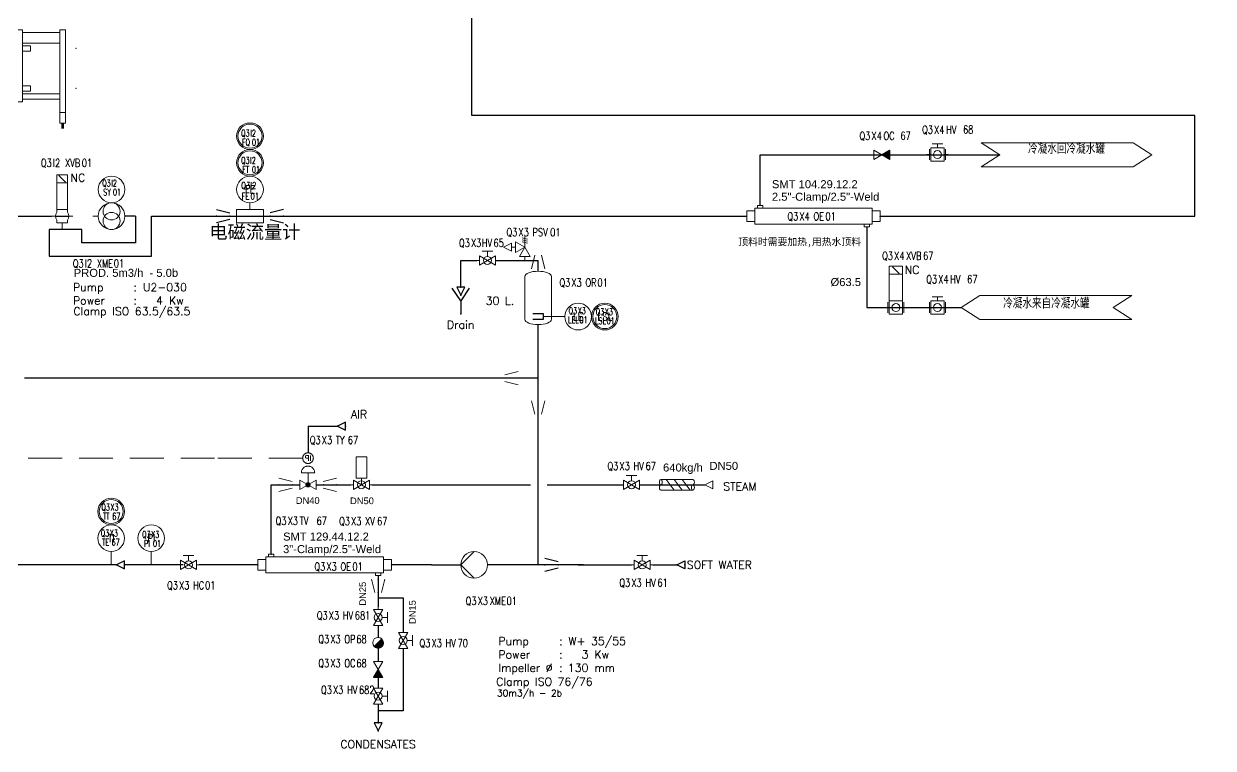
# Model space of a CAD drawing. Header units: inches. Extents: x 14952 to 16573, y 22099 to 23546.
# Drawn here: x 15573.9 to 16019.7, y 22098.9 to 22370.2 of the extents above; entities that cross this region are included whole.
import ezdxf
from ezdxf.enums import TextEntityAlignment as Align

# ---------------------------------------------------------------- set-up
doc = ezdxf.new("R2010")
doc.units = ezdxf.units.IN
doc.header["$MEASUREMENT"] = 0
doc.linetypes.add('ACAD_ISO02W100', pattern=[15, 12, -3])
doc.linetypes.add('DASHED', pattern=[19.05, 12.7, -6.35])
for name, color, linetype, lineweight in [('11 Pipe Air Instrument', 3, 'Continuous', 30), ('19 Pipe Process', 30, 'Continuous', 30), ('31 Equipment', 7, 'Continuous', 9), ('32 Instruments Control Loop', 140, 'DASHED', 9), ('33 Instruments Labels', 7, 'Continuous', 9), ('40 TXT Data', 7, 'Continuous', 9), ('43 TXT Chinese', 7, 'Continuous', 9), ('43 TXT English', 7, 'Continuous', 9), ('Other-material', 7, 'Continuous', 9)]:
    doc.layers.add(name, color=color, linetype=linetype, lineweight=lineweight)
for name, color, linetype in [('13 Pipe Water Hot', 161, 'Continuous'), ('14 Pipe Water Cold', 142, 'Continuous'), ('20 Pipe Steam Industrial', 231, 'Continuous'), ('60 TXT International', 7, 'Continuous'), ('DIAMETRE', 7, 'Continuous'), ('MATERIEL-DIVERS', 7, 'Continuous'), ('POMPES-PROCESS', 7, 'Continuous'), ('REPERES', 7, 'Continuous'), ('techn-data', 7, 'Continuous'), ('TEXTES', 7, 'Continuous'), ('TITRE', 7, 'Continuous'), ('TUYAUTERIE-AIR INSTRUMENT', 3, 'Continuous'), ('TUYAUTERIE-EAU', 5, 'Continuous'), ('TUYAUTERIE-VAPEUR INDUSTRIELLE', 231, 'Continuous'), ('TXT_ENG', 7, 'Continuous'), ('TXT_FR', 7, 'Continuous'), ('VANNES', 7, 'Continuous')]:
    doc.layers.add(name, color=color, linetype=linetype)
doc.layers.get('REPERES').off()
doc.styles.add('ROMANC', font='romanc')
doc.styles.add('ROMANS', font='ROMANS.SHX')
doc.styles.get("Standard").update_dxf_attribs({"font": 'arial.ttf'})
doc.styles.add('USER1', font='TXT.SHX', dxfattribs={"bigfont": 'gbcbig.shx'})

# ---------------------------------------------------------------- blocks, each defined once
blk = doc.blocks.new('FLE23')
at = {"color": 7}
for p, q in [((0, -1.5), (0, 1.5)), ((0, 1.5), (3, 0)), ((3, 0), (0, -1.5))]:
    blk.add_line(p, q, dxfattribs=at)
at = {"layer": 'MATERIEL-DIVERS', "color": 2}
for p in [(0, 0), (3, 0)]:
    blk.add_point(p, dxfattribs=at)
at = {"layer": 'MATERIEL-DIVERS', "color": 7, "extrusion": (-1, 0, 0)}
blk.add_point((0, 0), dxfattribs=at)
at = {"layer": 'MATERIEL-DIVERS', "color": 7, "extrusion": (1, 0, 0)}
blk.add_point((3, 0), dxfattribs=at)
blk = doc.blocks.new('FLE23-A')
at = {"color": 7}
for p, q in [((0, 1.5), (-3, 0)), ((-3, 0), (0, -1.5)), ((0, -1.5), (0, 1.5))]:
    blk.add_line(p, q, dxfattribs=at)
at = {"layer": 'MATERIEL-DIVERS', "color": 7, "extrusion": (-1, 0, 0)}
blk.add_point((-3, 0), dxfattribs=at)
at = {"layer": 'MATERIEL-DIVERS', "color": 2}
for p in [(-3, 0), (0, 0)]:
    blk.add_point(p, dxfattribs=at)
at = {"layer": 'MATERIEL-DIVERS', "color": 7, "extrusion": (1, 0, 0)}
blk.add_point((0, 0), dxfattribs=at)
blk = doc.blocks.new('CR')
at = {"color": 7}
for p, q in [((-2.5, 2.5), (2.5, 1.25)), ((2.5, 1.25), (2.5, 1.25)), ((2.5, -1.25), (-2.5, -2.5))]:
    blk.add_line(p, q, dxfattribs=at)
at = {"color": 7, "extrusion": (-1, 0, 0)}
blk.add_point((-2.5, 0), dxfattribs=at)
at = {"color": 7, "extrusion": (1, 0, 0)}
blk.add_point((2.5, 0), dxfattribs=at)
blk = doc.blocks.new('APV-FCE-GEN-REDCON-1')
at = {"layer": '31 Equipment', "color": 7}
for p, q in [((-2.5, 2.5), (2.5, 1.25)), ((2.5, 1.25), (2.5, 1.25)), ((2.5, -1.25), (-2.5, -2.5))]:
    blk.add_line(p, q, dxfattribs=at)
blk = doc.blocks.new('APV-OTH-GEN-INSULATE-1')
at = {"layer": '31 Equipment'}
for p, q in [((6, 2), (-6, 2)), ((-5, -2), (-2, 2)), ((-2, -2), (1, 2)), ((1, -2), (4, 2)), ((-6, -2), (6, -2))]:
    blk.add_line(p, q, dxfattribs=at)
for centre, major_axis in [((-6, 1), (0, 1)), ((6, -1), (0, -1))]:
    blk.add_ellipse(centre, major_axis=major_axis, ratio=0.547943, start_param=0, end_param=3.141593, dxfattribs=at)
at = {"layer": '31 Equipment', "extrusion": (0, 0, -1)}
for centre, major_axis in [((-6, -1), (0, -1)), ((6, 1), (0, 1))]:
    blk.add_ellipse(centre, major_axis=major_axis, ratio=0.547943, dxfattribs=at)
blk = doc.blocks.new('APV-VLVM-BALL-KHV+MF-1')
at = {"layer": '31 Equipment', "ltscale": 38}
for p, q in [((-3, 0), (-4, 0)), ((3, 0), (4, 0))]:
    blk.add_line(p, q, dxfattribs=at)
at = {"layer": '31 Equipment'}
for p, q in [((-3, 1.734), (-3, -1.734)), ((-3, -1.734), (3, 1.734)), ((3, -1.734), (-3, 1.734)), ((-2, 3.5), (2, 3.5)), ((0, 1.5), (0, 3.5)), ((3, 1.734), (3, -1.734))]:
    blk.add_line(p, q, dxfattribs=at)
blk.add_circle((0, 0), 1.5, dxfattribs=at)
blk = doc.blocks.new('APV-INS-M-L-PI')
at = {"layer": '31 Equipment', "color": 7}
blk.add_line((0, -5), (0, -10), dxfattribs=at)
blk.add_circle((0, 0), 5, dxfattribs=at)
at = {"layer": '33 Instruments Labels', "style": 'ROMANS', "width": 0.8, "flags": 8}
blk.add_attdef('PI', text='', height=3, dxfattribs=at).set_placement((0, 0), align=Align.MIDDLE)
blk = doc.blocks.new('APV-HEX-TUB-11')
at = {"layer": '31 Equipment'}
for p, q in [((3, 2), (0, 2)), ((0, 2), (0, -2)), ((47, 3), (3, 3)), ((3, 3), (3, -3)), ((4, 3), (4, 4)), ((4, 4), (6, 4)), ((6, 4), (6, 3)), ((47, -3), (47, 3)), ((47, 2), (50, 2)), ((50, 2), (50, -2)), ((0, -2), (3, -2)), ((3, -3), (47, -3)), ((44, -4), (44, -3)), ((46, -4), (44, -4)), ((46, -3), (46, -4)), ((50, -2), (47, -2))]:
    blk.add_line(p, q, dxfattribs=at)
at = {"layer": '31 Equipment', "ltscale": 38}
for p in [(0, 0), (5, 4), (50, 0), (45, -4)]:
    blk.add_point(p, dxfattribs=at)
blk = doc.blocks.new('APV-INS-M-L-TE')
at = {"layer": '31 Equipment', "color": 7}
blk.add_line((0, -5), (0, -10), dxfattribs=at)
blk.add_circle((0, 0), 5, dxfattribs=at)
at = {"layer": '33 Instruments Labels', "style": 'ROMANS', "width": 0.8, "flags": 8}
blk.add_attdef('TE', text='', height=3, dxfattribs=at).set_placement((0, 0), align=Align.MIDDLE)
blk = doc.blocks.new('APV-PMP-GEN-CENTR-1')
at = {"layer": '31 Equipment', "ltscale": 38}
for p, q in [((5, 0), (0, 5)), ((-5, 0), (-7, 0)), ((5, 0), (0, -5)), ((5, 0), (7, 0))]:
    blk.add_line(p, q, dxfattribs=at)
blk.add_circle((0, 0), 5, dxfattribs=at)
blk = doc.blocks.new('APV-VLV-IPCNV-GEN-1')
at = {"layer": '31 Equipment', "linetype": 'ACAD_ISO02W100', "ltscale": 38}
blk.add_circle((0, 0), 2, dxfattribs=at)
at = {"layer": '31 Equipment', "style": 'ROMANS'}
blk.add_text('IP', height=2, dxfattribs=at).set_placement((0, 0), align=Align.MIDDLE)
blk = doc.blocks.new('APV-VLV-MODUL-2WAY-1')
at = {"layer": '31 Equipment', "linetype": 'ACAD_ISO02W100', "ltscale": 38}
for p, q in [((2.5, 4.5), (-2.5, 4.5)), ((0, 1), (0, 4.5))]:
    blk.add_line(p, q, dxfattribs=at)
at = {"layer": '31 Equipment', "ltscale": 38}
for p, q in [((-3, 0), (-4, 0)), ((3, 0), (4, 0))]:
    blk.add_line(p, q, dxfattribs=at)
at = {"layer": '31 Equipment'}
for p, q in [((-3, 1.734), (-3, -1.734)), ((-3, -1.734), (3, 1.734)), ((3, -1.734), (-3, 1.734)), ((3, 1.734), (3, -1.734))]:
    blk.add_line(p, q, dxfattribs=at)
at = {"layer": '31 Equipment', "const_width": 1}
blk.add_lwpolyline([(-0.5, 0, 1), (0.5, 0, 1)], format="xyb", close=True, dxfattribs=at)
at = {"layer": '31 Equipment', "linetype": 'ACAD_ISO02W100', "ltscale": 38}
blk.add_arc((0, 4.5), 2.5, 0, 180, dxfattribs=at)
blk = doc.blocks.new('APV-VLV-BALL-KHV+MF-3')
at = {"layer": '31 Equipment', "ltscale": 38}
for p, q in [((-3, 0), (-4, 0)), ((0, 0), (0, 2.5)), ((3, 0), (4, 0))]:
    blk.add_line(p, q, dxfattribs=at)
at = {"layer": '31 Equipment'}
for p, q in [((-3, 1.734), (-3, -1.734)), ((-3, -1.734), (3, 1.734)), ((3, -1.734), (-3, 1.734)), ((3, 1.734), (3, -1.734))]:
    blk.add_line(p, q, dxfattribs=at)
at = {"layer": '31 Equipment', "ltscale": 38}
blk.add_lwpolyline([(-2, 2.5), (2, 2.5), (2, 10.5), (-2, 10.5)], close=True, dxfattribs=at)
at = {"layer": '31 Equipment'}
blk.add_circle((0, 0), 1.5, dxfattribs=at)
blk = doc.blocks.new('APV-INS-M-L-LE2')
at = {"layer": '31 Equipment', "color": 7}
blk.add_line((5, 0), (13, 0), dxfattribs=at)
at = {"layer": '31 Equipment', "lineweight": 25}
blk.add_lwpolyline([(17, 1), (13, 1), (13, 0), (13, -1), (17, -1)], dxfattribs=at)
at = {"layer": '31 Equipment', "color": 7}
blk.add_circle((0, 0), 5, dxfattribs=at)
at = {"layer": '33 Instruments Labels', "style": 'ROMANS', "width": 0.8}
blk.add_attdef('LE?', text='', height=3, dxfattribs=at).set_placement((0, 0), align=Align.MIDDLE)
blk = doc.blocks.new('APV-INS-F-L-LS')
at = {"layer": '31 Equipment'}
for radius in [5, 4.5]:
    blk.add_circle((0, 0), radius, dxfattribs=at)
at = {"layer": '33 Instruments Labels', "style": 'ROMANS', "width": 0.8}
blk.add_attdef('LS?', text='', height=3, dxfattribs=at).set_placement((0, 0), align=Align.MIDDLE)
blk = doc.blocks.new('APV-TNK-GEN-1')
at = {"layer": '31 Equipment'}
for p, q in [((-5, 18), (-5, 2)), ((5, 2), (5, 18))]:
    blk.add_line(p, q, dxfattribs=at)
for centre, major_axis in [((0, 18), (-5, 0)), ((0, 2), (5, 0))]:
    blk.add_ellipse(centre, major_axis=major_axis, ratio=0.4, start_param=3.141593, end_param=6.283185, dxfattribs=at)
at = {"layer": '31 Equipment', "ltscale": 38}
blk.add_point((0, 0), dxfattribs=at)
blk = doc.blocks.new('NBF_ARROW-4TEXTS')
at = {"layer": '40 TXT Data', "color": 5, "style": 'ROMANS'}
blk.add_attdef('CAPACITY', text='', height=2.5, dxfattribs=at).set_placement((-5, 4), align=Align.BOTTOM_RIGHT)
blk.add_attdef('PID-NO/TAG', text='', height=2.5, dxfattribs=at).set_placement((-5, -7), align=Align.TOP_RIGHT)
at = {"layer": '43 TXT English', "style": 'ROMANS'}
blk.add_attdef('TEXT-ENG', text='', height=3, dxfattribs=at).set_placement((-5, -1), align=Align.BOTTOM_RIGHT)
at = {"layer": '60 TXT International', "style": 'ROMANS'}
blk.add_attdef('TEXT-RUS', text='', height=3, dxfattribs=at).set_placement((-5, -2), align=Align.TOP_RIGHT)
blk = doc.blocks.new('APV-SIGN-ARW-FLOW-1')
at = {"layer": '31 Equipment'}
for p, q in [((-1.5, -1.5), (-1.5, 1.5)), ((-1.5, 1.5), (1.5, 0)), ((1.5, 0), (-1.5, -1.5))]:
    blk.add_line(p, q, dxfattribs=at)
blk = doc.blocks.new('APV-INS-F-L-TT')
at = {"layer": '31 Equipment'}
for radius in [5, 4.5]:
    blk.add_circle((0, 0), radius, dxfattribs=at)
blk = doc.blocks.new('APV-HEX-PLAT-12')
at = {"layer": '31 Equipment'}
for p, q in [((-1, 2), (-1, 37)), ((-1, 37), (1, 37)), ((1, 37), (1, 2)), ((1, 36), (15, 36)), ((15, 37), (15, 10)), ((17, 37), (15, 37)), ((17, 10), (17, 37)), ((17, 36), (73, 36)), ((73, 37), (73, 2)), ((75, 37), (73, 37)), ((75, 37), (75, 2)), ((15, 32), (1, 32)), ((17, 32), (73, 32)), ((43, 13), (43, 32)), ((47, 32), (47, 13)), ((12, 31), (12, 29)), ((15, 31), (12, 31)), ((12, 29), (15, 29)), ((75, 31), (77, 31)), ((77, 29), (75, 29)), ((77, 31), (77, 29)), ((12, 16), (15, 16)), ((12, 14), (12, 16)), ((15, 14), (12, 14)), ((75, 16), (77, 16)), ((77, 14), (75, 14)), ((77, 16), (77, 14)), ((15, 13), (1, 13)), ((1, 11), (15, 11)), ((15, 10), (17, 10)), ((17, 13), (73, 13)), ((17, 11), (73, 11)), ((-1, 6), (1, 6)), ((73, 6), (75, 6)), ((1, 2), (-1, 2)), ((73, 2), (75, 2))]:
    blk.add_line(p, q, dxfattribs=at)
at = {"layer": '31 Equipment', "ltscale": 38}
for p in [(-5, 30), (40, 30), (50, 30), (80, 30), (-5, 15), (40, 15), (50, 15), (80, 15)]:
    blk.add_point(p, dxfattribs=at)
at = {"layer": '31 Equipment'}
for points in [[(0.5, 2), (-0.5, 2), (0.5, 0), (-0.5, 0)], [(74.5, 2), (73.5, 2), (74.5, 0), (73.5, 0)]]:
    blk.add_trace(points, dxfattribs=at)
blk = doc.blocks.new('APV-FCE-GEN-STMTRAP-1')
at = {"layer": '31 Equipment'}
h = blk.add_hatch(dxfattribs=at)
h.set_pattern_fill('ANSI31', color=256, scale=0.01, style=0)
h.set_pattern_definition([(45, (-4, 0), (-0.02245064, 0.02245064), [])])
h.paths.add_polyline_path([(1.41, 1.42), (-1.42, -1.41, 1.002832)])
at = {"layer": '31 Equipment', "linetype": 'ACAD_ISO02W100', "ltscale": 38}
for p, q in [((-2, 0), (-4, 0)), ((2, 0), (4, 0))]:
    blk.add_line(p, q, dxfattribs=at)
at = {"layer": '31 Equipment', "color": 7}
blk.add_line((1.41, 1.42), (-1.42, -1.41), dxfattribs=at)
for start, end in [(45.2431, 224.7569), (224.8381, 45.1623)]:
    blk.add_arc((0, 0), 2, start, end, dxfattribs=at)
blk = doc.blocks.new('APV-FCE-NRV-GEN-1')
at = {"layer": '31 Equipment'}
h = blk.add_hatch(dxfattribs=at)
h.set_pattern_fill('ANSI31', color=256, scale=0.01, style=0)
h.set_pattern_definition([(45, (0, 0), (-0.02245064, 0.02245064), [])])
h.paths.add_polyline_path([(3, 1.75), (3, -1.75), (0, 0)])
at = {"layer": '31 Equipment', "linetype": 'ACAD_ISO02W100', "ltscale": 38}
for p, q in [((-3, 0), (-5, 0)), ((0, 0), (-3, 1.75)), ((-3, 1.75), (-3, -1.75)), ((0, 0), (-3, -1.75)), ((0, 0), (3, 1.75)), ((0, 0), (3, -1.75)), ((3, 1.75), (3, -1.75)), ((3, 0), (5, 0))]:
    blk.add_line(p, q, dxfattribs=at)
blk = doc.blocks.new('EGOUT')
at = {"color": 7}
for p, q in [((-3.2, 9.61), (0, 4.81)), ((0, 4.81), (3.2, 9.61)), ((0, 4.81), (0, 0))]:
    blk.add_line(p, q, dxfattribs=at)
at = {"color": 7, "extrusion": (0, -1, 0)}
blk.add_point((0, 0), dxfattribs=at)
at = {"layer": 'POMPES-PROCESS', "style": 'ROMANS'}
blk.add_attdef('EGOUT', text='', height=3, dxfattribs=at).set_placement((0, -4), align=Align.MIDDLE)
blk = doc.blocks.new('APV-FCE-RELV-SI2-1')
at = {"layer": '31 Equipment', "color": 7}
for p, q in [((0, 0), (-2, -3.5)), ((3.5, 2), (0, 0)), ((0, 0), (3.5, -2)), ((2, -3.5), (0, 0)), ((3.5, -2), (3.5, 2)), ((3.5, 0), (5, 0)), ((5, -1.5), (5, 1.5)), ((5, 1.5), (8, 0)), ((8, 0), (5, -1.5)), ((-2, -3.5), (2, -3.5)), ((0, -3.5), (0, -5))]:
    blk.add_line(p, q, dxfattribs=at)
at = {"layer": '31 Equipment'}
for p, q in [((1, 3.5), (-1, 3)), ((1, 2.75), (-1, 2.25)), ((1, 2), (-1, 1.5)), ((0, 0), (0, 4))]:
    blk.add_line(p, q, dxfattribs=at)
blk = doc.blocks.new('APV-VLVM-BFLY-SVS-1')
at = {"layer": '31 Equipment', "ltscale": 38}
for p, q in [((-2.5, 0), (-4, 0)), ((2.5, 2.5), (-2.5, 2.5)), ((-2.5, 2.5), (-2.5, -2.5)), ((-2, 4), (2, 4)), ((0, 2.5), (0, 4)), ((2.5, -2.5), (2.5, 2.5)), ((2.5, 0), (4, 0)), ((-2.5, -2.5), (2.5, -2.5))]:
    blk.add_line(p, q, dxfattribs=at)
at = {"layer": '31 Equipment'}
for p, q in [((-3, 2), (-3, -2)), ((3, -2), (3, 2))]:
    blk.add_line(p, q, dxfattribs=at)
at = {"layer": '31 Equipment', "ltscale": 38}
blk.add_circle((0, 0), 1.5, dxfattribs=at)
blk = doc.blocks.new('APV-SIGN-ARW-DWG-1')
at = {"layer": '31 Equipment'}
for p, q in [((-32, 4.49), (25, 4.49)), ((-32, 4.49), (-25, 0)), ((25, 4.49), (32, 0)), ((-25, 0), (-32, -4.49)), ((32, 0), (25, -4.49)), ((-32, -4.49), (25, -4.49))]:
    blk.add_line(p, q, dxfattribs=at)
at = {"layer": '31 Equipment', "style": 'ROMANS', "width": 0.8}
for tag, p in [('TEXT1', (0, 0.37)), ('TEXT2', (0, -3.63))]:
    blk.add_attdef(tag, text='', height=3, dxfattribs=at).set_placement(p, align=Align.CENTER)
blk = doc.blocks.new('APV-VLV-BFLY-SVS-3')
at = {"layer": '31 Equipment', "ltscale": 38}
for p, q in [((1.25, 15.25), (-1.25, 12.75)), ((-2.5, 0), (-4, 0)), ((2.5, 2.5), (-2.5, 2.5)), ((-2.5, 2.5), (-2.5, -2.5)), ((2.5, -2.5), (2.5, 2.5)), ((2.5, 0), (4, 0)), ((-2.5, -2.5), (2.5, -2.5))]:
    blk.add_line(p, q, dxfattribs=at)
at = {"layer": '31 Equipment'}
for p, q in [((-3, 2), (-3, -2)), ((3, -2), (3, 2))]:
    blk.add_line(p, q, dxfattribs=at)
at = {"layer": '31 Equipment', "ltscale": 38}
for points in [[(-2.5, 12.5), (2.5, 12.5), (2.5, 15.5), (-2.5, 15.5)], [(-2.5, 2.5), (2.5, 2.5), (2.5, 12.5), (-2.5, 12.5)]]:
    blk.add_lwpolyline(points, close=True, dxfattribs=at)
blk.add_circle((0, 0), 1.5, dxfattribs=at)
blk = doc.blocks.new('REPNORM')
at = {"layer": 'TEXTES', "style": 'ROMANS', "width": 0.75}
for tag, p in [('ZONE', (-9.75, -1.25)), ('SOUSZONE', (-5.25, -1.25)), ('ELEMENT', (0, -1.25)), ('NUM', (4.5, -1.25))]:
    blk.add_attdef(tag, p, '', height=3, dxfattribs=at)
blk = doc.blocks.new('REPNORM1')
at = {"layer": 'TEXTES', "style": 'ROMANS', "width": 0.75}
for tag, p in [('ZONE', (-9.75, -1.25)), ('SOUSZONE', (-5.25, -1.25)), ('ELEMENT', (-0.75, -1.25)), ('NUM', (5.59, -1.22))]:
    blk.add_attdef(tag, p, '', height=3, dxfattribs=at)
blk = doc.blocks.new('REPINS2')
at = {"layer": 'TEXTES', "style": 'ROMANS', "width": 0.7}
for tag, p in [('ZONE', (-3.35, 0.8)), ('SOUSZONE', (0.05, 0.8)), ('NUM', (0.7, -2.6))]:
    blk.add_attdef(tag, p, '', height=2.5, dxfattribs=at)
blk.add_attdef('ELEMENT', text='', height=2.5, dxfattribs=at).set_placement((-1.56, -2.59), align=Align.CENTER)
blk = doc.blocks.new('TEXT-PUMP_caract_ANGLAIS')
at = {"layer": 'techn-data', "style": 'ROMANS'}
for s, p in [('Pump', (-22, 9)), ('Power', (-22, 4)), ('Kw', (14, 4)), ('Impeller %%C', (-22, -1)), ('mm', (14, -1))]:
    blk.add_text(s, height=3, dxfattribs=at).set_placement(p)
for p in [(2, 9), (2, 4), (2, -1)]:
    blk.add_text(':', height=3, dxfattribs=at).set_placement(p, align=Align.RIGHT)
blk.add_attdef('Type', (4.23, 9), '', height=3, dxfattribs=at)
for tag, p in [('Pui', (11.76, 4)), ('Dia', (11.76, -1))]:
    blk.add_attdef(tag, text='', height=3, dxfattribs=at).set_placement(p, align=Align.RIGHT)
blk = doc.blocks.new('APV-INS-M-L-FE')
at = {"layer": '31 Equipment', "color": 7}
for p, q in [((-5, -7.5), (-5, -7.5)), ((-5, -7.5), (-5, -12.5)), ((5, -7.5), (-5, -7.5)), ((0, -5), (0, -7.5)), ((5, -12.5), (5, -7.5)), ((-5, -10), (5, -10)), ((-5, -12.5), (5, -12.5))]:
    blk.add_line(p, q, dxfattribs=at)
blk.add_circle((0, 0), 5, dxfattribs=at)
at = {"layer": '33 Instruments Labels', "style": 'ROMANS', "width": 0.8, "flags": 8}
blk.add_attdef('FE', text='', height=3, dxfattribs=at).set_placement((0, 0), align=Align.MIDDLE)
blk = doc.blocks.new('APV-INS-F-L-FT')
at = {"layer": '31 Equipment'}
for radius in [5, 4.5]:
    blk.add_circle((0, 0), radius, dxfattribs=at)
blk = doc.blocks.new('APV-INS-F-L-FQ')
at = {"layer": '31 Equipment'}
for radius in [5, 4.5]:
    blk.add_circle((0, 0), radius, dxfattribs=at)
blk = doc.blocks.new('APV-PMP-GEN-RLOB-1')
at = {"layer": '31 Equipment', "ltscale": 38}
for p, q in [((-5, 0), (-7, 0)), ((5, 0), (7, 0))]:
    blk.add_line(p, q, dxfattribs=at)
at = {"layer": '31 Equipment', "color": 7}
for centre, radius in [((0, 0), 5), ((0, 1.8), 3.2), ((0, -1.8), 3.2)]:
    blk.add_circle(centre, radius, dxfattribs=at)
blk = doc.blocks.new('APV-INS-M-L-SY')
at = {"layer": '31 Equipment', "color": 7}
blk.add_circle((0, 0), 5, dxfattribs=at)
blk = doc.blocks.new('APV-VLV-SSEAT-SW42-3')
at = {"layer": '31 Equipment', "ltscale": 38}
for p, q in [((1.25, 15.25), (-1.25, 12.75)), ((-2, 2.5), (-2, 1.5)), ((2, 2.5), (2, 1.5)), ((-2, -2.5), (-2, -1.5)), ((2, -2.5), (-2, -2.5)), ((-2, -2.5), (2, -2.5)), ((0, -2.5), (0, -5)), ((2, -2.5), (2, -1.5))]:
    blk.add_line(p, q, dxfattribs=at)
at = {"layer": '31 Equipment'}
for p, q in [((-4, 0), (-2.5, 0)), ((2.5, 0), (4, 0))]:
    blk.add_line(p, q, dxfattribs=at)
at = {"layer": '31 Equipment', "lineweight": 30}
blk.add_line((2.5, 0), (-2.5, 0), dxfattribs=at)
at = {"layer": '31 Equipment', "ltscale": 38}
for points in [[(-2, 12.5), (2, 12.5), (2, 15.5), (-2, 15.5)], [(-2, 2.5), (2, 2.5), (2, 12.5), (-2, 12.5)]]:
    blk.add_lwpolyline(points, close=True, dxfattribs=at)
for start, end in [(143.1301, 216.8699), (323.1301, 36.8699)]:
    blk.add_arc((0, 0), 2.5, start, end, dxfattribs=at)
blk = doc.blocks.new('REPINS')
at = {"layer": 'TEXTES', "style": 'ROMANS', "width": 0.75}
for tag, p in [('ZONE', (-3.3, 1)), ('SOUSZONE', (0.1, 1)), ('NUM', (0.2, -3))]:
    blk.add_attdef(tag, p, '', height=2.5, dxfattribs=at)
blk.add_attdef('ELEMENT', text='', height=2.5, dxfattribs=at).set_placement((-0.2, -3), align=Align.RIGHT)
blk = doc.blocks.new('eee')
at = {"layer": 'techn-data', "style": 'ROMANS'}
for s, p in [('Pump', (11856.43, 26575.55)), ('Power', (11856.43, 26570.55)), ('Kw', (11892.43, 26570.55))]:
    blk.add_text(s, height=3, dxfattribs=at).set_placement(p)
for p in [(11880.43, 26575.55), (11880.43, 26570.55)]:
    blk.add_text(':', height=3, dxfattribs=at).set_placement(p, align=Align.RIGHT)
blk.add_attdef('Type', (11882.66, 26575.55), '', height=3, dxfattribs=at)
blk.add_attdef('Pui', text='', height=3, dxfattribs=at).set_placement((11890.18, 26570.55), align=Align.RIGHT)

msp = doc.modelspace()

# ---------------------------------------------------------------- linework, layer by layer
at = {"layer": '11 Pipe Air Instrument'}
for p, q in [((15680.44, 22219.55), (15684.44, 22219.55)), ((15680.44, 22219.55), (15680.44, 22209.55)), ((15684.44, 22219.55), (15691.44, 22219.55))]:
    msp.add_line(p, q, dxfattribs=at)
at = {"layer": '13 Pipe Water Hot'}
for p, q in [((15766.67, 22167.55), (15766.69, 22257.55)), ((15766.69, 22237.55), (15574.17, 22237.55)), ((15608.69, 22167.55), (15568.18, 22167.55)), ((15633.69, 22167.55), (15611.69, 22167.55)), ((15661.69, 22167.55), (15639.69, 22167.55)), ((15726.67, 22167.55), (15711.69, 22167.55)), ((15726.69, 22167.55), (15737.69, 22167.55)), ((15783.67, 22167.55), (15747.69, 22167.55))]:
    msp.add_line(p, q, dxfattribs=at)
at = {"layer": '14 Pipe Water Cold'}
for p, q in [((15781.65, 22167.55), (15801.69, 22167.55)), ((15809.69, 22167.55), (15818.67, 22167.55))]:
    msp.add_line(p, q, dxfattribs=at)
at = {"layer": '19 Pipe Process'}
for p, q in [((15849.86, 22302.18), (15849.86, 22321.15)), ((15510.37, 22298.18), (15584.36, 22298.18)), ((15614.06, 22298.18), (15611.82, 22298.18)), ((15615.77, 22298.18), (15613.82, 22298.18)), ((15615.77, 22298.18), (15615.77, 22288.18)), ((15621.77, 22283.18), (15621.77, 22298.18)), ((15634.36, 22298.18), (15844.86, 22298.18)), ((15595.64, 22293.18), (15583.45, 22293.18)), ((15583.45, 22293.18), (15583.45, 22283.18)), ((15595.64, 22288.18), (15595.64, 22293.18)), ((15615.77, 22288.18), (15595.64, 22288.18)), ((15583.45, 22283.18), (15621.77, 22283.18))]:
    msp.add_line(p, q, dxfattribs=at)
for points in [[(15894.86, 22298.18), (16012.81, 22298.18), (16012.81, 22335.89), (15741.87, 22335.89), (15741.87, 22701.71), (16353.75, 22701.71)], [(15621.77, 22298.18), (15653.7, 22298.18)]]:
    msp.add_lwpolyline(points, dxfattribs=at)
at = {"layer": '20 Pipe Steam Industrial', "ltscale": 2}
for p, q in [((15849.86, 22321.15), (15939.7, 22321.15)), ((15889.86, 22294.18), (15889.86, 22263.95)), ((15889.86, 22263.95), (15925.18, 22263.95))]:
    msp.add_line(p, q, dxfattribs=at)
at = {"layer": '20 Pipe Steam Industrial'}
for p, q in [((15666.69, 22197.55), (15677.46, 22197.55)), ((15666.69, 22171.55), (15666.69, 22197.55)), ((15683.46, 22197.55), (15696.44, 22197.55)), ((15704.44, 22197.55), (15763.82, 22197.55)), ((15770.1, 22197.55), (15792.69, 22197.55)), ((15785.69, 22197.55), (15798.69, 22197.55)), ((15804.69, 22197.55), (15829.19, 22197.55))]:
    msp.add_line(p, q, dxfattribs=at)
at = {"layer": '32 Instruments Control Loop'}
for p, q in [((15645.44, 22207.55), (15520.29, 22207.55)), ((15678.44, 22207.55), (15645.44, 22207.55))]:
    msp.add_line(p, q, dxfattribs=at)
at = {"layer": 'TUYAUTERIE-EAU'}
for p, q in [((15737.66, 22281.6), (15743.66, 22281.6)), ((15737.66, 22271.6), (15737.66, 22281.6)), ((15750.66, 22281.6), (15766.66, 22281.6)), ((15766.69, 22277.55), (15766.69, 22281.6))]:
    msp.add_line(p, q, dxfattribs=at)
at = {"layer": 'TUYAUTERIE-VAPEUR INDUSTRIELLE'}
for p, q in [((15706.69, 22163.55), (15706.69, 22151.85)), ((15706.69, 22155.25), (15716.11, 22155.25)), ((15716.11, 22155.25), (15716.11, 22142.21)), ((15706.69, 22144.85), (15706.69, 22140.38)), ((15706.69, 22136.38), (15706.69, 22131.38)), ((15716.11, 22136.21), (15716.11, 22112.91)), ((15706.69, 22125.38), (15706.69, 22121.38)), ((15706.69, 22115.38), (15706.69, 22108.38)), ((15716.11, 22112.91), (15706.69, 22112.91))]:
    msp.add_line(p, q, dxfattribs=at)

# ---------------------------------------------------------------- block references
at = {"layer": '31 Equipment', "xscale": -1}
for name, p in [('APV-HEX-PLAT-12', (15588.49, 22331.01)), ('APV-FCE-RELV-SI2-1', (15761.66, 22286.6)), ('APV-FCE-GEN-REDCON-1', (15756.69, 22237.55)), ('APV-OTH-GEN-INSULATE-1', (15818.69, 22197.55)), ('APV-SIGN-ARW-FLOW-1', (15830.69, 22197.55)), ('APV-INS-F-L-TT', (15606.69, 22187.55)), ('APV-VLVM-BALL-KHV+MF-1', (15635.69, 22167.55))]:
    msp.add_blockref(name, p, dxfattribs=at)
at = {"layer": '31 Equipment'}
for name, p in [('APV-INS-M-L-SY', (15606.82, 22308.18)), ('APV-PMP-GEN-RLOB-1', (15606.82, 22298.18)), ('APV-TNK-GEN-1', (15766.69, 22257.55)), ('APV-VLV-BALL-KHV+MF-3', (15700.44, 22197.55)), ('APV-VLVM-BALL-KHV+MF-1', (15801.69, 22197.55)), ('APV-HEX-TUB-11', (15661.69, 22167.55))]:
    msp.add_blockref(name, p, dxfattribs=at)
at = {"layer": '31 Equipment', "xscale": -1, "yscale": -1}
msp.add_blockref('APV-HEX-TUB-11', (15894.86, 22298.18), dxfattribs=at)
at = {"layer": '31 Equipment', "xscale": -1}
for name, p, rotation in [('APV-VLVM-BALL-KHV+MF-1', (15747.66, 22281.6), 359.9998479604956), ('APV-FCE-GEN-REDCON-1', (15766.69, 22226.55), 90), ('APV-FCE-GEN-STMTRAP-1', (15706.69, 22138.38), 90), ('APV-VLVM-BALL-KHV+MF-1', (15716.11, 22139.21), 270), ('APV-FCE-NRV-GEN-1', (15706.69, 22128.38), 90), ('APV-VLVM-BALL-KHV+MF-1', (15706.69, 22118.38), 270)]:
    msp.add_blockref(name, p, dxfattribs=dict(at, rotation=rotation))
at = {"layer": '31 Equipment'}
for name, p, rotation in [('APV-FCE-GEN-REDCON-1', (15766.69, 22281.01), 90.00000000000001), ('APV-PMP-GEN-CENTR-1', (15742.69, 22167.55), 180), ('APV-VLVM-BALL-KHV+MF-1', (15706.69, 22147.85), 270)]:
    msp.add_blockref(name, p, dxfattribs=dict(at, rotation=rotation))
ref = msp.add_blockref('NBF_ARROW-4TEXTS', (15691.44, 22222.55), dxfattribs=dict(at, xscale=-1))
ref.add_attrib('TEXT-ENG', 'AIR', dxfattribs={"layer": '43 TXT English', "height": 3, "style": 'ROMANS'}).set_placement((15702.59, 22221.55), align=Align.BOTTOM_RIGHT)
ref = msp.add_blockref('NBF_ARROW-4TEXTS', (15830.69, 22197.55), dxfattribs=dict(at, xscale=-1))
ref.add_attrib('TEXT-ENG', 'STEAM', dxfattribs={"layer": '43 TXT English', "height": 3, "style": 'ROMANS'}).set_placement((15848.55, 22194.55), align=Align.BOTTOM_RIGHT)
for name, p, values in [('APV-INS-M-L-TE', (15606.69, 22177.55), {'TE': 'TI'}), ('APV-INS-M-L-PI', (15621.69, 22177.55), {'PI': 'PI'})]:
    msp.add_blockref(name, p, dxfattribs=at).add_auto_attribs(values)
ref = msp.add_blockref('NBF_ARROW-4TEXTS', (15817.41, 22166.16), dxfattribs=dict(at, xscale=-1))
ref.add_attrib('TEXT-ENG', 'SOFT WATER', dxfattribs={"layer": '43 TXT English', "height": 3, "style": 'ROMANS'}).set_placement((15822.41, 22165.16), align=Align.BOTTOM_LEFT)
at = {"layer": '43 TXT English'}
msp.add_blockref('TEXT-PUMP_caract_ANGLAIS', (15773.79, 22128.49), dxfattribs=at).add_auto_attribs({'Dia': '130', 'Pui': '3', 'Type': 'W+ 35/55'})
at = {"layer": 'MATERIEL-DIVERS'}
for name, p in [('APV-INS-F-L-FQ', (15658.7, 22328.18)), ('APV-INS-F-L-FT', (15658.7, 22318.18)), ('APV-FCE-NRV-GEN-1', (15895.5, 22321.15)), ('CR', (15648.7, 22298.18)), ('FLE23-A', (15611.69, 22167.55)), ('CR', (15771.69, 22167.55))]:
    msp.add_blockref(name, p, dxfattribs=at)
ref = msp.add_blockref('APV-SIGN-ARW-DWG-1', (15964.7, 22321.15), dxfattribs=at)
ref.add_attrib('TEXT1', '冷凝水回冷凝水罐', dxfattribs={"layer": '31 Equipment', "height": 4, "style": 'USER1'}).set_placement((15964.7, 22321.52), align=Align.CENTER)
msp.add_blockref('APV-INS-M-L-FE', (15658.7, 22308.18), dxfattribs=at).add_auto_attribs({'FE': 'FE'})
at = {"layer": 'MATERIEL-DIVERS', "xscale": -1}
msp.add_blockref('CR', (15668.7, 22298.18), dxfattribs=at)
at = {"layer": 'MATERIEL-DIVERS', "xscale": -1, "rotation": 90}
for p in [(15737.66, 22271.6), (15706.69, 22108.4)]:
    msp.add_blockref('FLE23', p, dxfattribs=at)
at = {"layer": 'MATERIEL-DIVERS'}
ref = msp.add_blockref('EGOUT', (15737.66, 22261.6), dxfattribs=dict(at, xscale=-1))
ref.add_attrib('EGOUT', 'Drain', dxfattribs={"layer": 'POMPES-PROCESS', "height": 3, "style": 'ROMANS'}).set_placement((15737.66, 22257.6), align=Align.MIDDLE)
ref = msp.add_blockref('APV-SIGN-ARW-DWG-1', (15957.18, 22263.95), dxfattribs=dict(at, rotation=180))
ref.add_attrib('TEXT1', '冷凝水来自冷凝水罐', dxfattribs={"layer": '31 Equipment', "height": 4, "style": 'USER1'}).set_placement((15957.18, 22263.58), align=Align.CENTER)
at = {"layer": 'MATERIEL-DIVERS', "rotation": 180}
msp.add_blockref('FLE23', (15821.67, 22167.55), dxfattribs=at)
at = {"layer": 'Other-material', "xscale": -1}
for p, rotation in [((15672.02, 22197.55), 180), ((15706.69, 22159.65), 90)]:
    msp.add_blockref('CR', p, dxfattribs=dict(at, rotation=rotation))
at = {"layer": 'Other-material', "rotation": 180}
msp.add_blockref('CR', (15688.67, 22197.55), dxfattribs=at)
at = {"layer": 'REPERES'}
for name, p, values in [('REPINS2', (15658.75, 22327.19), {'ZONE': 'Q3', 'SOUSZONE': 'I2', 'NUM': '01', 'ELEMENT': 'FQ'}), ('REPNORM1', (15896.9, 22328.01), {'ZONE': 'Q3', 'SOUSZONE': 'X4', 'ELEMENT': 'OC', 'NUM': '67'}), ('REPNORM1', (15920.36, 22330.33), {'ZONE': 'Q3', 'SOUSZONE': 'X4', 'ELEMENT': 'HV', 'NUM': '68'}), ('REPNORM1', (15590.1, 22317.87), {'ZONE': 'Q3', 'SOUSZONE': 'I2', 'ELEMENT': 'XVB', 'NUM': '01'}), ('REPINS2', (15658.71, 22317.03), {'ZONE': 'Q3', 'SOUSZONE': 'I2', 'NUM': '01', 'ELEMENT': 'FT'}), ('REPINS2', (15606.67, 22308.5), {'ZONE': 'Q3', 'SOUSZONE': 'I2', 'NUM': '01', 'ELEMENT': 'SY'}), ('REPINS', (15658.71, 22307.41), {'ZONE': 'Q3', 'SOUSZONE': 'I2', 'ELEMENT': 'FE', 'NUM': '01'}), ('REPNORM', (15869.88, 22297.86), {'ZONE': 'Q3', 'SOUSZONE': 'X4', 'ELEMENT': 'OE', 'NUM': '01'}), ('REPNORM1', (15602.07, 22280.18), {'ZONE': 'Q3', 'SOUSZONE': 'I2', 'ELEMENT': 'XME', 'NUM': '01'}), ('REPNORM1', (15905.39, 22283.06), {'ZONE': 'Q3', 'SOUSZONE': 'X4', 'ELEMENT': 'XVB', 'NUM': '67'}), ('REPNORM1', (15921.91, 22274.27), {'ZONE': 'Q3', 'SOUSZONE': 'X4', 'ELEMENT': 'HV', 'NUM': '67'}), ('REPNORM', (15784.43, 22273.05), {'ZONE': 'Q3', 'SOUSZONE': 'X3', 'ELEMENT': 'OR', 'NUM': '01'}), ('REPINS2', (15781.49, 22260.65), {'ZONE': 'Q3', 'SOUSZONE': 'X3', 'NUM': '01', 'ELEMENT': 'LEL'}), ('REPINS2', (15791.66, 22260.3), {'ZONE': 'Q3', 'SOUSZONE': 'X3', 'NUM': '01', 'ELEMENT': 'LSL'}), ('REPNORM', (15690.88, 22214.07, 0.01), {'ZONE': 'Q3', 'SOUSZONE': 'X3', 'ELEMENT': 'TY', 'NUM': '67'}), ('REPNORM', (15802.45, 22204.33), {'ZONE': 'Q3', 'SOUSZONE': 'X3', 'ELEMENT': 'HV', 'NUM': '67'}), ('REPINS2', (15606.4, 22187.09), {'ZONE': 'Q3', 'SOUSZONE': 'X3', 'NUM': '67', 'ELEMENT': 'TT'}), ('REPNORM1', (15678.06, 22183.78), {'ZONE': 'Q3', 'SOUSZONE': 'X3', 'ELEMENT': 'TV', 'NUM': '67'}), ('REPNORM', (15701.85, 22183.67), {'ZONE': 'Q3', 'SOUSZONE': 'X3', 'ELEMENT': 'XV', 'NUM': '67'}), ('REPINS2', (15606.13, 22177.39), {'ZONE': 'Q3', 'SOUSZONE': 'X3', 'NUM': '67', 'ELEMENT': 'TE'}), ('REPINS2', (15621.63, 22176.89), {'ZONE': 'Q3', 'SOUSZONE': 'X3', 'NUM': '01', 'ELEMENT': 'PI'}), ('REPNORM', (15692.6, 22166.64), {'ZONE': 'Q3', 'SOUSZONE': 'X3', 'ELEMENT': 'OE', 'NUM': '01'}), ('REPNORM', (15637.37, 22159.64), {'ZONE': 'Q3', 'SOUSZONE': 'X3', 'ELEMENT': 'HC', 'NUM': '01'}), ('REPNORM', (15806.89, 22160.62), {'ZONE': 'Q3', 'SOUSZONE': 'X3', 'ELEMENT': 'HV', 'NUM': '61'}), ('REPNORM1', (15749.28, 22153.79), {'ZONE': 'Q3', 'SOUSZONE': 'X3', 'ELEMENT': 'XME', 'NUM': '01'}), ('REPNORM', (15693.5, 22148.36), {'ZONE': 'Q3', 'SOUSZONE': 'X3', 'ELEMENT': 'HV', 'NUM': '681'}), ('REPNORM', (15694.07, 22139.47), {'ZONE': 'Q3', 'SOUSZONE': 'X3', 'ELEMENT': 'OP', 'NUM': '68'}), ('REPNORM', (15732, 22138), {'ZONE': 'Q3', 'SOUSZONE': 'X3', 'ELEMENT': 'HV', 'NUM': '70'}), ('REPNORM', (15694.07, 22130.47), {'ZONE': 'Q3', 'SOUSZONE': 'X3', 'ELEMENT': 'OC', 'NUM': '68'}), ('REPNORM', (15695.07, 22120.47), {'ZONE': 'Q3', 'SOUSZONE': 'X3', 'ELEMENT': 'HV', 'NUM': '682'})]:
    msp.add_blockref(name, p, dxfattribs=at).add_auto_attribs(values)
ref = msp.add_blockref('REPNORM', (15746.79, 22287.89), dxfattribs=at)
ref.add_attrib('ZONE', 'Q3', (15737.04, 22286.64), dxfattribs={"layer": 'TEXTES', "height": 3, "style": 'ROMANS', "width": 0.75})
ref.add_attrib('SOUSZONE', 'X3', (15741.54, 22286.64), dxfattribs={"layer": 'TEXTES', "height": 3, "style": 'ROMANS', "width": 0.75})
ref.add_attrib('ELEMENT', 'HV', (15745.59, 22286.64), dxfattribs={"layer": 'TEXTES', "height": 3, "style": 'ROMANS', "width": 0.75})
ref.add_attrib('NUM', '65', (15749.97, 22286.64), dxfattribs={"layer": 'TEXTES', "height": 3, "style": 'ROMANS', "width": 0.75})
ref = msp.add_blockref('REPNORM', (15764.59, 22291.92), dxfattribs=at)
ref.add_attrib('ZONE', 'Q3', (15754.84, 22290.67), dxfattribs={"layer": 'TEXTES', "height": 3, "style": 'ROMANS', "width": 0.75})
ref.add_attrib('SOUSZONE', 'X3', (15759.34, 22290.67), dxfattribs={"layer": 'TEXTES', "height": 3, "style": 'ROMANS', "width": 0.75})
ref.add_attrib('ELEMENT', 'PSV', (15764.59, 22290.67), dxfattribs={"layer": 'TEXTES', "height": 3, "style": 'ROMANS', "width": 0.75})
ref.add_attrib('NUM', '01', (15771.22, 22290.67), dxfattribs={"layer": 'TEXTES', "height": 3, "style": 'ROMANS', "width": 0.75})
at = {"layer": 'techn-data'}
msp.add_blockref('eee', (3735.92, -4305.5), dxfattribs=at).add_auto_attribs({'Type': 'U2-030', 'Pui': '4'})
at = {"layer": 'TITRE', "xscale": -1}
msp.add_blockref('FLE23', (15694.44, 22219.55), dxfattribs=at)
at = {"layer": 'TUYAUTERIE-AIR INSTRUMENT'}
ref = msp.add_blockref('APV-INS-M-L-LE2', (15781.69, 22260.55), dxfattribs=dict(at, rotation=180))
ref.add_attrib('LE?', 'LE', dxfattribs={"layer": '33 Instruments Labels', "height": 3, "style": 'ROMANS', "width": 0.8}).set_placement((15781.69, 22260.55), align=Align.MIDDLE)
msp.add_blockref('APV-INS-F-L-LS', (15791.69, 22260.55), dxfattribs=at).add_auto_attribs({'LS?': 'LSL'})
at = {"layer": 'VANNES', "rotation": 0.0001520394955827}
for p in [(15916.36, 22321.23), (15916.36, 22263.95)]:
    msp.add_blockref('APV-VLVM-BFLY-SVS-1', p, dxfattribs=at)
at = {"layer": 'VANNES', "xscale": -1}
for name, p in [('APV-VLV-SSEAT-SW42-3', (15588.36, 22298.18)), ('APV-VLV-BFLY-SVS-3', (15900.78, 22263.95)), ('APV-VLV-IPCNV-GEN-1', (15680.44, 22207.55)), ('APV-VLVM-BALL-KHV+MF-1', (15805.69, 22167.55))]:
    msp.add_blockref(name, p, dxfattribs=at)
at = {"layer": 'VANNES'}
msp.add_blockref('APV-VLV-MODUL-2WAY-1', (15680.44, 22197.55), dxfattribs=at)

# ---------------------------------------------------------------- texts
at = {"layer": '40 TXT Data', "char_height": 2.5, "width": 14.0814, "attachment_point": 3}
for s, insert in [('DN40', (15684.8, 22192.91, 0.01)), ('DN50', (15705.13, 22192.8, 0.01))]:
    msp.add_mtext(s, dxfattribs=dict(at, insert=insert))
at = {"layer": '40 TXT Data', "char_height": 2.5, "width": 14.0814, "attachment_point": 3, "rotation": 90}
for s, insert in [('DN25', (15699.65, 22161.23, 0.01)), ('DN15', (15718.32, 22154.34, 0.01))]:
    msp.add_mtext(s, dxfattribs=dict(at, insert=insert))
at = {"layer": '43 TXT Chinese', "insert": (15643.48, 22294.76), "char_height": 5, "width": 36.4455, "attachment_point": 1}
msp.add_mtext('{\\fKaiTi|b0|i0|c134|p49;电磁流量计}', dxfattribs=at)
at = {"layer": 'DIAMETRE'}
for s, p in [('SMT 104.29.12.2', (15854.31, 22308.66)), ('2.5"-Clamp/2.5"-Weld ', (15854.31, 22303.96)), ('PROD. 5m3/h  - 5.0b', (15592.64, 22275.45)), ('%%C63.5', (15876.28, 22272)), ('640kg/h ', (15813.51, 22202.52)), ('DN50', (15830.92, 22203.15)), ('SMT 129.44.12.2 ', (15671.1, 22176.66)), ('3"-Clamp/2.5"-Weld ', (15671.1, 22171.96))]:
    msp.add_text(s, height=3, dxfattribs=at).set_placement(p)
at = {"layer": 'techn-data', "style": 'ROMANS'}
msp.add_text('30m3/h - 2b', height=2.5, dxfattribs=at).set_placement((15751.25, 22118.29))
at = {"layer": 'TEXTES', "style": 'ROMANS'}
for p in [(15591.41, 22311.09), (15904.06, 22276.57)]:
    msp.add_text('NC', height=3, dxfattribs=at).set_placement(p)
at = {"layer": 'TXT_ENG', "style": 'ROMANS'}
msp.add_text('CONDENSATES', height=3, dxfattribs=at).set_placement((15706.69, 22100.38), align=Align.MIDDLE)
at = {"layer": 'TXT_FR', "style": 'ROMANS'}
for s, p in [('Clamp ISO 63.5/63.5', (15592.51, 22261.06)), ('Clamp ISO 76/76', (15750.97, 22122.3))]:
    msp.add_text(s, height=3, dxfattribs=at).set_placement(p)
at = {"layer": 'TXT_FR', "attachment_point": 5}
for s, insert, char_height, width, style in [('{\\fSimSun|b0|i0|c134|p2;顶料时需要加热,用热水顶料}', (15864.7, 22288.24), 2.7, 52.7085, 'ROMANC'), ('30 L.', (15752.37, 22266.48), 3, 16.3294, 'ROMANS')]:
    msp.add_mtext(s, dxfattribs=dict(at, insert=insert, char_height=char_height, width=width, style=style))

doc.saveas('drawing.dxf')
